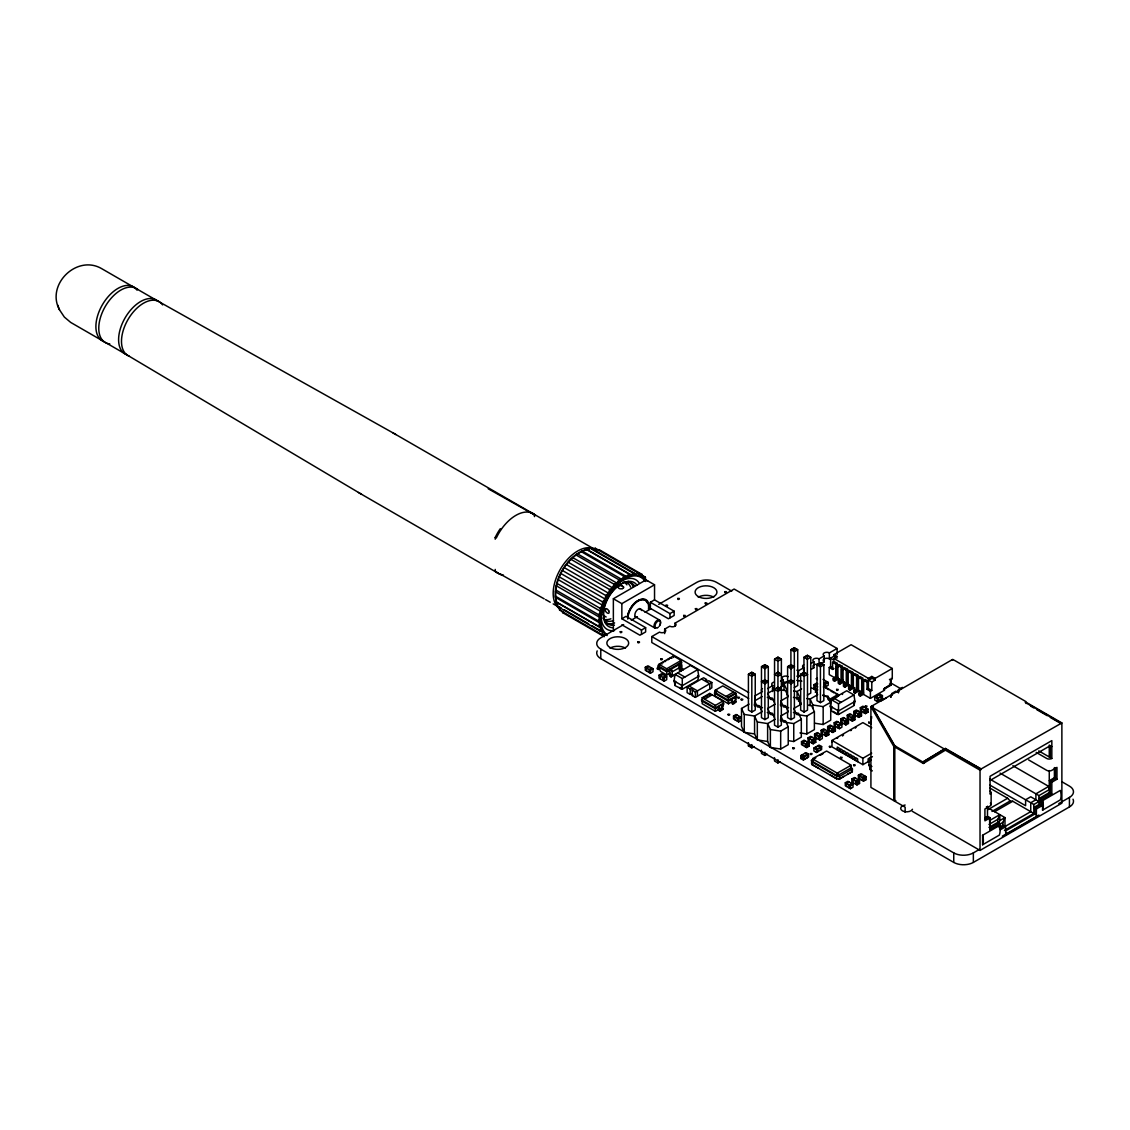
<?xml version="1.0" encoding="UTF-8"?>
<svg xmlns="http://www.w3.org/2000/svg" width="1130" height="1130" viewBox="0 0 1130 1130"><rect width="100%" height="100%" fill="white"/><g stroke="black" fill="none" stroke-linecap="round" stroke-linejoin="round"><path stroke-width="1.5" d="M605.087 634.848L602.587 634.891L602.417 631.783L600.214 631.133L600.595 627.729L556.341 602.177C552.217 581.117 566.511 556.327 586.823 549.364L631.077 574.916L633.831 572.896L635.512 574.478L638.281 573.065L639.495 575.255L642.179 574.506L642.885 577.204L645.385 577.162L645.541 580.269L647.758 580.933M751.817 674.257L751.817 672.293L755.236 674.257L755.236 710.078L751.817 712.041L748.413 710.078L748.413 674.257L751.817 672.293M764.883 666.7L764.897 664.751L768.301 666.714L768.287 717.635L764.883 719.598L761.465 717.635L761.479 666.714L764.897 664.751M764.883 679.85L761.465 681.814L764.883 683.791L768.287 681.814L764.883 679.85L764.883 719.598M777.963 657.194L774.559 659.171L774.516 725.192L777.934 727.155L781.338 725.192L781.381 659.171L777.963 657.194L777.963 674.78M777.949 674.257L777.949 672.308L781.367 674.271L777.949 676.234L777.92 689.371M777.934 687.407L774.516 689.371L777.934 691.348L781.338 689.371L777.934 687.407L777.934 727.155M791.014 666.714L791.028 664.751L794.432 666.728L791.028 668.692L787.61 666.728L787.596 717.635L791 719.612L794.418 717.635L794.305 647.758L797.724 649.736L797.724 685.543L794.305 687.52M791 679.865L787.596 681.828L791 683.791L794.418 681.828L791 679.865L791 719.612M804.08 672.308L804.08 712.055L807.484 710.092L807.484 674.285L804.08 672.308L800.662 674.285L800.662 710.092L804.08 712.055M807.357 657.279L807.371 655.315L810.775 657.293L810.775 693.1L807.371 695.077M820.422 662.872L820.422 702.634L823.827 700.657L823.827 664.85L820.422 662.872L817.004 664.85L817.004 700.657L820.422 702.634M600.595 627.729L598.745 626.401L599.649 622.842L598.25 620.893L599.649 617.305L598.745 614.805L600.595 611.344L600.214 608.378L602.417 605.172L602.587 601.88L605.087 599.027L605.793 595.524L608.477 593.165L609.692 589.577L612.46 587.784L614.141 584.267L616.881 583.108L618.957 579.789L621.585 579.323L623.986 576.314L626.387 576.554L629 573.984L631.077 574.916M719.231 709.937L719.231 708.157A1.455 0.848 60 0 0 718.341 706.617L718.539 709.979L719.754 711.293L722.833 709.499L722.48 708.411M722.324 708.157L722.324 706.504A1.455 0.848 60 0 0 721.434 704.838L721.364 705.685M735.559 700.854L735.913 701.956C728.864 709.174 734.345 695.007 728.455 701.221L714.556 693.199L715.248 690.218L722.79 685.868L735.997 693.495L735.997 699.428M735.39 700.614L735.39 698.834A1.455 0.848 60 0 0 734.5 697.295L734.627 698.538M658.225 668.466L658.225 665.443A1.822 1.045 60 0 1 659.341 664.807L659.482 664.878M660.273 664.412L660.287 664.256A1.822 1.045 60 0 1 661.403 663.621L662.081 664.002M663.112 662.773L663.126 662.618A1.822 1.045 60 0 1 663.903 661.898M665.175 661.587L665.175 661.431A1.822 1.045 60 0 1 666.121 660.739M668 659.962L668.014 659.793A1.822 1.045 60 0 1 669.115 659.157L669.257 659.228M715.841 691.108L715.841 692.775M635.512 574.478L591.258 548.926L595.312 548.262L595.242 549.703L599.211 549.703L642.179 574.506M675.076 685.077L674.045 680.924L675.076 674.384L690.515 665.471L697.719 669.624L698.75 676.164L697.719 680.331L682.28 689.244L679.3 687.52M831.821 706.504L831.299 710.954L830.268 706.208L831.299 699.668L846.737 690.755L853.941 694.908L854.972 701.448L853.941 705.614L838.502 714.527L833.05 711.377M870.383 766.38L870.383 769.163L868.829 764.699L869.86 758.159L872.431 756.676M891.415 695.402L891.768 693.523L895.892 691.15M898.082 691.56L898.082 692.45L898.308 689.752L902.432 687.379M723.61 704.004L722.918 706.985L715.375 711.335L702.168 703.707L702.168 697.775L709.711 693.41L722.918 701.038L723.61 704.004L721.039 705.501M669.567 673.339L666.714 674.991L660.542 671.432L658.479 666.079L658.974 664.299L673.409 655.965L681.15 660.429L681.644 663.112L670.316 669.638L670.316 668.748L670.994 669.158A1.822 1.045 60 0 1 672.11 671.079L672.124 674.116M815.352 692.408L815.846 690.628M812.851 758.541L812.88 758.979A1.653 0.961 0 0 0 813.233 759.275L836.807 772.892A1.667 0.961 0 0 0 837.316 773.09L851.045 765.278A1.653 0.961 0 0 0 850.636 764.897L827.075 751.295A1.667 0.961 0 0 0 826.553 751.083L812.894 758.484L812.88 761.578A1.653 0.961 0 0 0 813.233 761.874L836.807 775.477A1.667 0.961 0 0 0 837.316 775.688L851.074 767.948A1.653 0.961 0 0 0 850.636 767.496L850.636 764.897M627.899 614.296C630.017 607.29 636.006 598.151 644.383 599.705M598.886 550.677L599.211 549.703M998.468 823.728L999.824 820.564L999.824 814.645L989.838 820.408M988.962 827.428L997.79 822.343L997.79 819.363L999.824 814.645M999.075 827.541L1002.932 825.31L1002.932 822.343L1004.98 817.612L986.377 806.877M833.163 678.819C836.059 674.751 840.212 677.153 834.562 679.624L833.163 678.819L833.163 680.43L834.562 681.235L839.039 678.65M838.305 681.786C841.2 677.732 845.353 680.119 839.703 682.591L838.305 681.786L838.305 683.396L839.703 684.201L844.181 681.616M843.46 684.766C846.356 680.698 850.509 683.099 844.845 685.571L843.46 684.766L843.46 686.376L844.845 687.181L849.336 684.582M848.602 687.732C851.497 683.664 855.65 686.065 850 688.537L848.602 687.732L848.602 689.342L850 690.148L854.478 687.563M855.806 689.512C859.506 685.543 857.882 692.619 853.743 692.309L853.743 690.698L855.806 689.512L857.204 690.317M858.899 693.679C861.795 689.611 865.947 692.012 860.283 694.484L858.899 693.679L858.899 695.289L860.283 696.094L863.377 694.314L863.377 691.97L861.978 691.165M604.31 636.699L562.825 612.743L563.503 611.966M842.5 693.58L842.5 694.47M832.033 741.125L832.033 742.029M836.977 738.384L837.754 737.932M556.341 602.177C556.341 605.991 558.856 606.528 559.618 610.087L560.212 609.663M815.789 757.877L811.439 760.377A2.768 1.596 0 0 1 812.032 760.773L811.905 764.516L836.709 778.838L836.709 776.239L838.7 776.169A2.768 1.596 0 0 1 839.378 776.522L852.444 768.979A2.768 1.596 0 0 1 851.851 768.584C851.144 764.643 852.077 776.635 852.444 768.979M836.709 778.838L839.378 779.107L852.444 771.564M945.443 748.441L922.885 762.03L945.443 748.441L981.066 768.993L1061.875 722.946L1061.875 803.176L980.035 850.424L912.348 811.34M895.822 746.407L894.805 747.001L923.323 763.47L946.389 749.571L981.066 768.993M613.364 631.331L613.364 598.745L646.049 579.874M613.364 598.745L621.853 603.646L654.538 584.775L654.538 599.875L674.158 611.189L674.158 615.469L668.437 618.774L650.372 608.35L650.372 602.276L654.538 599.875M621.853 603.646L621.853 618.746L626.034 616.33L645.64 627.659L645.64 631.938L639.919 635.23L621.853 624.805M623.647 624.593L600.779 637.8A13.871 8.009 0 0 0 600.779 649.114L600.779 658.62L953.748 862.416A13.871 8.009 0 0 0 973.354 862.416L1069.432 806.933A13.871 8.009 0 0 0 1073.034 799.207M631.275 620.186L637.377 616.655M645.004 612.262L651.106 608.731M658.734 604.338L696.857 582.317A13.871 8.009 0 0 1 716.462 582.317L731.746 591.145M621.853 618.746L641.473 630.06L645.64 627.659M650.372 602.276L669.977 613.604L674.158 611.189M748.682 698.453L651.798 642.518L651.798 636.571L659.525 632.122A3.644 2.105 0 0 0 664.666 632.122A3.644 2.105 0 0 0 664.666 629.142L669.808 626.175A3.644 2.105 0 0 0 674.963 626.175L674.963 623.195L734.147 589.027L837.09 648.465L837.09 654.397M645.287 667.293L647.857 665.81L652.999 668.776L652.999 671.743L650.428 673.24L645.287 670.26L645.287 667.293L650.428 670.26L652.999 668.776M649.143 666.545L646.572 668.028L646.572 671.008M651.713 668.028L649.143 669.525L649.143 672.491M659.369 665.725L658.536 669.539L657.194 668.904L658.225 667.42M658.974 664.299L666.714 668.762L681.15 660.429M659.002 675.217L661.587 673.734L666.728 676.701L666.728 679.667L664.158 681.164L659.002 678.184L659.002 675.217L664.158 678.184L666.728 676.701M681.644 662.208L666.714 670.839L658.479 666.079M672.223 674.313L673.141 675.74L671.093 676.927C667.731 676.234 670.867 671.926 668.254 670.839L666.714 671.729L658.479 666.968M662.872 674.469L660.301 675.952L660.301 678.932M672.435 671.686L679.582 667.562M665.443 675.952L662.872 677.449L662.872 680.415M670.217 675.528L673.141 674.85M679.992 669.878L682.93 669.2L682.93 670.09L681.249 668.593L680.811 664.454M675.599 681.221L675.076 685.67L681.771 688.947M675.076 674.384L682.28 678.537L697.719 669.624M681.771 684.78L681.249 689.244M687.125 687.28L703.595 677.774L706.674 679.554A1.455 0.848 0 0 0 706.674 680.74A1.455 0.848 0 0 0 708.736 680.74L711.829 682.52L711.829 687.873L695.36 697.38L692.266 695.6L692.266 690.246A1.455 0.848 0 0 0 692.266 689.06A1.455 0.848 0 0 0 690.204 689.06L687.125 687.28L687.125 692.634L690.204 694.413A1.455 0.848 0 0 1 692.266 694.413A1.455 0.848 0 0 1 692.266 695.6M692.266 690.246L695.36 692.04L711.829 682.52M702.832 698.156L710.389 693.792M704.626 699.188L712.168 694.837M794.305 647.758L790.901 649.736L790.901 666.785M725.997 696.433L733.54 692.068M727.777 697.464L735.333 693.1M702.168 697.775L715.375 705.388L722.918 701.038M715.248 690.218L728.455 697.846L735.997 693.495M723.61 703.114L715.375 707.874L701.476 699.851M736.689 695.572L728.455 700.318L714.556 692.295M774.544 674.271L777.949 672.59L777.949 676.234L774.544 674.271L777.949 672.308M791.028 664.751L787.61 666.728L791.014 665.047L794.432 666.728M807.371 655.315L803.953 657.293L803.953 674.342M719.499 706.391L715.375 708.764L701.476 700.741M732.565 698.834L736.689 696.461M714.556 693.199L715.248 696.165L728.455 703.792L731.463 702.041M719.231 709.838L722.324 708.044M735.404 700.501L732.311 702.281L732.297 700.614A1.455 0.848 60 0 0 731.421 699.075L731.025 699.724M719.386 710.191L722.833 708.609M732.424 702.606L735.913 701.066M767.609 688.58L772.751 685.599A3.644 2.105 0 0 1 774.375 682.082M780.463 681.15L783.048 679.653A3.644 2.105 0 0 1 783.048 676.686A3.644 2.105 0 0 1 788.189 676.686M796.848 670.203A3.644 2.105 0 0 1 798.486 670.74L803.628 667.774A3.644 2.105 0 0 1 803.628 664.807M811.354 663.31L813.925 661.827A3.644 2.105 0 0 1 813.925 658.861A3.644 2.105 0 0 1 819.066 658.861L824.222 655.88A3.644 2.105 0 0 1 824.222 652.914A3.644 2.105 0 0 1 829.364 652.914L837.09 648.465M837.09 658.168L833.997 656.304L833.997 654.595L851.102 644.721L892.276 668.494L892.276 678.904L890.468 679.935L889.437 679.342M780.463 687.082L783.048 685.599L783.048 679.653M796.848 676.15A3.644 2.105 0 0 1 798.486 676.686L802.342 674.455M811.354 669.257L813.925 667.774L813.925 661.827M820.352 664.059L824.222 661.827L824.222 655.88M824.222 661.827A3.644 2.105 0 0 1 824.222 658.861A3.644 2.105 0 0 1 829.364 658.861L834.505 655.894M733.525 715.968L736.096 714.485L741.252 717.451L741.252 720.432L738.667 721.915L733.525 718.948L733.525 715.968L738.667 718.948L741.252 717.451M832.881 667.971L830.621 666.672L830.621 658.253L833.997 660.217L833.997 658.508L837.387 656.544L833.997 654.595M737.381 715.234L734.811 716.717L734.811 719.683M833.997 668.621L832.612 669.426L832.612 662.307L833.997 661.502L837.387 663.451L837.387 666.615M739.952 716.717L737.381 718.2L737.381 721.166M835.988 678.494L829.222 674.596L829.222 667.477L830.621 666.672M832.612 662.307L835.988 664.27L837.387 663.451M836.511 666.107L837.641 665.443L839.039 666.248L837.895 666.912L836.511 666.107L836.511 676.15M840.056 680.839L837.895 679.596L837.895 665.372L839.293 664.567L842.528 666.432L842.528 669.596M837.895 665.372L841.144 667.237L842.528 666.432M817.781 689.851L813.925 687.619L813.925 684.653L816.496 683.17L817.781 683.904L815.21 685.387L815.21 688.368M841.652 679.13L841.652 669.073L842.796 668.423L844.181 669.228M843.051 668.339L846.285 670.203L846.285 684.441L843.051 682.577L843.051 668.339L844.435 667.533L847.684 669.398L847.684 672.562M823.035 679.384L828.177 682.365L828.177 685.331L825.606 686.814L824.321 686.08L824.321 683.099L826.892 681.616M846.285 670.203L847.684 669.398M824.321 683.099L825.606 683.848L828.177 682.365M846.794 672.053L847.938 671.389L849.336 672.195L848.192 672.859L846.794 672.053L846.794 682.096M848.192 671.305L851.427 673.183L851.427 687.407L848.192 685.543L848.192 671.305L849.591 670.5L852.825 672.378L852.825 675.542M837.895 679.596L839.293 678.791M851.427 673.183L852.825 672.378M851.949 685.062L851.949 675.02L853.079 674.37L854.478 675.175M855.495 689.766L853.334 688.509L853.334 674.285L854.732 673.48L857.967 675.345L857.967 678.509M843.051 682.577L844.435 681.771M853.334 674.285L856.582 676.15L857.967 675.345M857.091 677.986L858.235 677.336L859.619 678.141L858.489 678.791L857.091 677.986L857.091 688.043M858.489 677.251L859.888 676.446L863.122 678.311L861.724 679.116L858.489 677.251L858.489 691.489L861.724 693.354M848.192 685.543L849.591 684.738M823.064 694.795L830.282 698.962L838.022 694.484L838.517 696.264M836.977 695.374L837.655 694.992A1.822 1.045 -60 0 1 838.728 695.459M862.247 691.009L862.247 680.966L863.377 680.302L864.775 681.108M884.55 688.114L884.55 690.19L870.397 698.368L863.631 694.456L863.631 680.218L865.029 679.413L868.405 681.376L868.405 688.495L871.795 690.444L871.795 682.026L875.171 680.076L875.171 678.367L892.276 668.494M833.997 658.508L868.405 678.367L871.795 676.418L875.171 678.367M828.742 700.134L830.282 701.024L837.146 697.055M853.334 688.509L854.732 687.704M868.405 678.367L868.405 680.076L871.795 678.127L875.171 680.076M872.205 678.311L870.877 678.735M754.091 746.549L751.817 747.862L748.413 745.885L748.413 742.636M863.631 680.218L867.021 682.181L868.405 681.376M853.743 692.309L855.142 693.114L859.619 690.529M858.489 691.489L859.888 690.684M831.299 699.668L838.502 703.821L853.941 694.908M867.021 682.181L867.021 689.3L868.405 688.495M867.021 689.3L870.397 691.249L871.795 690.444M837.994 710.064L837.994 714.231M767.157 754.106L764.883 755.419L761.465 753.442L761.465 750.193M884.536 688.297L890.468 684.695L890.468 679.935M884.296 688.551L890.737 684.837M883.519 689.484L891.146 685.077L891.146 678.367M874.719 697.083L879.86 694.102L882.431 695.6L882.431 698.566L877.29 701.532L874.719 700.049L874.719 697.083L877.29 698.566L882.431 695.6M801.509 741.633L804.08 740.15L809.221 743.116L809.221 746.097L806.651 747.58L801.509 744.599L801.509 741.633L806.651 744.599L809.221 743.116M808.035 737.862L810.62 736.379L815.761 739.345L815.761 742.311L813.19 743.808L808.035 740.828L808.035 737.862L813.19 740.828L815.761 739.345M814.575 734.09L817.145 732.607L822.301 735.574L822.301 738.54L819.73 740.023L814.575 737.057L814.575 734.09L819.73 737.057L822.301 735.574M821.115 730.319L823.685 728.822L828.841 731.802L828.841 734.768L826.256 736.252L821.115 733.285L821.115 730.319L826.256 733.285L828.841 731.802M827.654 726.534L830.225 725.05L835.367 728.031L835.367 730.997L832.796 732.48L827.654 729.514L827.654 726.534L832.796 729.514L835.367 728.031M834.18 722.762L836.765 721.279L841.907 724.245L841.907 727.226L839.336 728.709L834.18 725.742L834.18 722.762L839.336 725.742L841.907 724.245M840.72 718.991L843.291 717.508L848.446 720.474L848.446 723.454L845.876 724.937L840.72 721.957L840.72 718.991L845.876 721.957L848.446 720.474M847.26 715.219L849.831 713.736L854.986 716.702L854.986 719.669L852.401 721.166L847.26 718.186L847.26 715.219L852.401 718.186L854.986 716.702M853.8 711.448L856.37 709.965L861.512 712.931L861.512 715.897L858.941 717.38L853.8 714.414L853.8 711.448L858.941 714.414L861.512 712.931M860.34 707.677L862.91 706.179L868.052 709.16L868.052 712.126L865.481 713.609L860.34 710.643L860.34 707.677L865.481 710.643L868.052 709.16M805.365 740.885L802.794 742.382L802.794 745.348M811.905 737.113L809.334 738.596L809.334 741.577M818.431 733.342L815.86 734.825L815.86 737.805M824.971 729.57L822.4 731.053L822.4 734.034M831.51 725.799L828.94 727.282L828.94 730.248M838.05 722.028L835.48 723.511L835.48 726.477M844.59 718.242L842.005 719.739L842.005 722.706M851.116 714.471L848.545 715.954L848.545 718.934M857.656 710.699L855.085 712.183L855.085 715.163M864.196 706.928L861.625 708.411L861.625 711.377M807.936 742.382L805.365 743.865L805.365 746.831M814.476 738.596L811.905 740.094L811.905 743.06M821.016 734.825L818.431 736.322L818.431 739.288M827.541 731.053L824.971 732.537L824.971 735.517M834.081 727.282L831.51 728.765L831.51 731.746L834.081 730.248L835.367 730.997M840.621 723.511L838.05 724.994L838.05 727.96M847.161 719.739L844.59 721.223L844.59 724.189M853.687 715.954L851.116 717.451L851.116 720.417M860.227 712.183L857.656 713.666L857.656 716.646M866.767 708.411L864.196 709.894L864.196 712.875M923.323 763.47L924.354 762.877L894.197 745.461L872.374 707.437L873.405 706.843L871.95 705.996L894.805 745.814L894.805 801.212L895.822 800.619L893.774 800.619L870.919 787.426L870.919 706.603L952.76 659.355M881.245 700.854L886.4 697.888M890.694 697.365L890.694 695.882L892.192 695.148M897.234 692.111L898.943 691.362M780.209 761.662L777.934 762.962L774.516 760.999L774.516 757.75M800.845 755.574L806.001 752.608L808.572 754.091L808.572 757.058L803.43 760.024L800.845 758.541L800.845 755.574L803.43 757.058L808.572 754.091M813.925 748.032L819.066 745.051L821.637 746.534L821.637 749.515L816.496 752.481L813.925 750.998L813.925 748.032L816.496 749.515L821.637 746.534M800.845 758.541L802.131 757.806M871.23 759.869L862.882 764.685L832.005 746.859L832.005 740.447L862.882 722.607L871.71 727.706M820.14 755.363L823.035 753.682M811.439 760.377L811.806 762.976M812.173 764.671L818.516 768.174M832.005 740.447L862.882 758.272L871.71 753.173M836.454 778.683L830.366 775.01M893.774 800.619L893.774 746.407L894.805 745.814M843.799 776.324L839.562 779.008M847.797 774.022L852.26 771.677M870.383 764.996L869.86 769.459L872.332 770.886M845.297 782.765L847.867 781.282L853.023 784.248L853.023 787.229L850.452 788.712L845.297 785.745L845.297 782.765L850.452 785.745L853.023 784.248M851.836 778.994L854.407 777.511L859.549 780.477L859.549 783.457L856.978 784.94L851.836 781.96L851.836 778.994L856.978 781.96L859.549 780.477M858.376 775.222L860.947 773.739L866.088 776.706L866.088 779.672L863.518 781.169L858.376 778.189L858.376 775.222L863.518 778.189L866.088 776.706M849.153 782.031L846.582 783.514L846.582 786.48M855.692 778.245L853.122 779.742L853.122 782.709M862.232 774.474L859.662 775.971L859.662 778.937M851.738 783.514L849.153 784.997L849.153 787.963M858.263 779.742L855.692 781.226L855.692 784.192M864.803 775.971L862.232 777.454L862.232 780.42M946.389 749.571L945.358 750.165L980.035 770.18L981.066 769.587M1026.153 703.51L1027.184 702.917L1061.875 722.946M990.035 780.463L1050.293 745.673L1050.293 757.552M987.874 809.659L1007.593 798.274L1010.163 800.958L1012.734 801.255L1036.394 814.914M991.971 811.453L1010.163 800.958M994.541 811.75L1012.734 801.255M984.922 817.88L987.493 816.397L990.064 817.88L990.064 829.773L1002.932 822.343M1056.974 779.248L1054.403 777.765L1049.262 780.731L1051.832 782.228L1056.974 779.248L1056.974 767.369L1051.832 770.335A3.644 2.105 0 0 1 1046.691 770.335L1028.667 759.939M984.668 819.222L988.524 816.99M990.064 817.88L984.922 820.846L984.922 808.967L990.064 806.001A3.644 2.105 0 0 0 990.389 803.232M1050.293 790.251L1049.262 789.644L1048.739 786.409L1035.899 793.825L1035.899 799.772L1030.744 802.738L989.88 779.135M988.962 824.462L997.79 819.363M1000.036 773.118L1038.964 795.591L1049.262 789.644M1051.832 794.108L1049.262 792.624L1038.964 798.571L1041.535 800.054L1051.832 794.108L1051.832 782.228M989.993 828.022L998.821 822.937M999.824 820.564L1004.98 817.612L1004.98 826.538L1030.744 811.651L1030.744 802.738L1033.823 804.503L1038.964 801.537M982.606 835.268L999.33 825.606A16.074 9.28 60 0 1 999.33 835.112L982.606 844.774L982.606 835.268A16.074 9.28 60 0 1 982.606 844.774M1042.566 800.647L1060.321 790.393A16.074 9.28 60 0 1 1060.321 799.899L1042.566 810.154A16.074 9.28 60 0 0 1042.566 800.647L1042.566 810.154M1041.535 806.001L1038.964 804.503L1033.823 807.484L1036.394 808.967L1041.535 806.001L1041.535 800.054M1000.106 828.135L1003.963 825.903M1005.714 832.626L1005.516 826.793L1000.361 829.773L1000.361 823.827L997.79 822.343M1004.415 830.409L1033.823 813.416L1033.823 804.503M1005.432 831.002L1034.854 814.024L1034.854 808.077L1039.995 805.097L1039.995 799.164L1050.293 793.218L1050.293 781.324L1055.434 778.358L1055.434 768.174M600.779 649.114L953.748 852.896A13.871 8.009 0 0 0 973.354 852.896L979.456 849.379M1002.324 836.172L1038.936 815.041M1058.768 803.585L1069.432 797.427A13.871 8.009 0 0 0 1069.432 786.113L1061.805 781.692M780.336 720.036L785.491 720.841L788.231 726.788L788.231 744.698L780.675 749.049L770.378 747.438L767.623 741.492L757.326 739.882L754.572 733.935L744.26 732.325L741.52 726.378L741.52 708.468L749.077 704.117M762.143 696.574L754.586 700.925L757.34 706.872L762.496 707.677M775.222 689.032L767.666 693.382L770.406 699.329L773.852 699.866M784.008 690.458L784.008 683.947L788.542 681.334M775.208 704.131L767.651 708.482L770.392 714.428L773.824 714.965M801.594 688.89L797.06 691.504L793.627 690.967M775.18 719.231L767.623 723.581L757.326 721.985L754.572 716.025L744.26 714.428L741.52 708.468M767.623 741.492L767.623 723.581L770.378 729.542L780.675 731.138L788.231 726.788M780.35 704.936L785.505 705.727L788.26 711.688L780.703 716.039L783.443 721.985L793.754 723.596L801.311 719.245L798.557 713.284L793.415 712.493M793.43 697.38L798.585 698.185L801.325 704.131L793.769 708.496L796.523 714.443L806.82 716.053L814.377 711.688L811.637 705.741L808.204 705.205M806.679 698.524L810.111 699.06L812.866 705.007L823.163 706.617L830.72 702.267L827.979 696.306L822.824 695.501M788.599 740.701L793.754 741.506L801.311 737.141L801.311 719.245M799.955 732.89L806.82 733.949L814.377 729.599L814.377 711.688M814.575 723.186L823.163 724.514L830.72 720.163L830.72 702.267M825.677 688.227L825.818 688.156A1.822 1.045 -60 0 1 826.92 688.806M827.725 689.413L827.88 689.342A1.822 1.045 -60 0 1 828.954 689.823M794.305 648.055L790.901 649.736L794.305 651.699L797.724 649.736L794.305 648.055L794.305 649.722M764.883 665.033L761.479 666.714L764.897 668.678L768.301 666.714L764.883 665.033L764.897 680.627M751.817 672.576L748.413 674.257L751.817 676.234L755.236 674.257L751.817 672.576L751.817 712.041M807.357 655.612L803.953 657.293L807.371 659.256L810.775 657.293L807.357 655.612L807.371 674.61M761.465 681.814L764.869 680.133L768.287 681.814M787.596 681.828L791 680.147L794.418 681.828M774.516 689.371L777.92 687.69L781.338 689.371M811.905 764.516L811.439 762.976M622.489 588.546L623.237 588.123A2.472 1.285 -3 0 0 623.576 587.727A2.684 1.398 2.8 0 0 623.506 587.063M871.753 716.801L870.962 717.253L871.753 718.044M856.06 727.367L855.283 728.158M850.339 730.559L851.413 730.39M586.823 549.364L590.863 548.078L633.831 572.896M817.414 678.311L816.058 678.763L817.414 679.54M843.559 734.924L842.5 735.983M796.721 680.387L801.862 681.192M811.481 688.212L814.928 688.749L817.668 694.71L810.111 699.06L810.111 705.572M780.378 689.823L785.52 690.628L788.274 696.589L780.717 700.939L783.471 706.886L788.613 707.691M767.298 697.38L772.454 698.171L774.516 702.634M754.233 704.922L759.374 705.727L762.128 711.674L754.572 716.025L754.572 733.935M767.284 712.479L772.44 713.284L774.502 717.748M748.413 745.885L751.803 746.775L751.817 747.862L751.817 744.599M777.949 672.59L781.367 674.271M716.844 690.656L716.731 690.6A1.455 0.848 60 0 0 715.869 690.967M658.07 668.508L657.194 668.014M706.744 696.363L706.857 696.419A1.455 0.848 60 0 0 705.925 696.617M529.433 511.932A34.578 19.959 -60 0 1 534.448 514.828L535.465 515.421A34.578 19.959 -60 0 0 496.254 538.064L495.223 537.47A34.578 19.959 -60 0 1 500.237 528.798L501.268 529.391M157.677 300.976L392.873 432.818L532.936 513.585M495.223 569.421L495.223 571.187A34.578 19.959 -60 0 0 500.237 574.082L544.18 598.829M545.55 599.592L550.239 602.234M553.177 603.9L556.313 605.652M951.728 659.948L954.2 660.188L1026.252 701.787L1025.221 702.38L1060.844 722.946M1030.687 706.123L1033.696 707.86M1036.719 709.612L1047.27 715.7M1050.278 717.437L1060.844 723.539M1051.832 746.563L1049.262 745.08L1049.262 756.959M1038.753 750.899L1051.832 758.456L1051.832 740.616L990.064 776.282L990.064 794.108A3.644 2.105 0 0 0 990.064 791.141M1036.182 752.382L1046.691 758.456A3.644 2.105 0 0 0 1051.832 758.456M890.666 682.887L901.359 689.06M889.437 684.102L891.146 685.077M868.405 680.076L871.795 682.026M1012.876 765.702L1048.739 786.409M841.652 669.073L843.051 669.878M851.949 675.02L853.334 675.825M862.247 680.966L863.631 681.771M878.575 694.851L881.146 696.334L881.146 699.315M829.222 667.477L832.612 669.426M876.004 696.334L878.575 697.817L878.575 700.798M836.242 676.305L837.641 677.11L837.641 679.455M841.398 679.271L842.796 680.076L842.796 682.421M846.54 682.238L847.938 683.043L847.938 685.387M851.695 685.218L853.079 686.023L853.079 688.368M856.837 688.184L858.235 688.989L858.235 691.334M835.225 677.633L836.61 678.438M840.367 680.599L841.765 681.404M845.508 683.579L846.907 684.385M850.664 686.546L852.048 687.351M860.947 692.492L862.345 693.297M853.743 690.698L855.142 691.504L855.142 693.114M1039.995 802.131L1030.744 796.791L1025.602 799.772L1025.602 805.704L989.852 785.067M872.374 707.437L944.412 749.035M595.312 548.262L645.385 577.162M392.873 432.818L395.881 434.57M535.465 515.421L488.202 488.767M644.792 579.224L654.538 584.775M586.032 549.18L629 573.984M838.022 694.484L823.586 686.15L823.586 687.647M866.767 711.377L868.052 712.126M582.12 551.002L626.387 576.554M813.925 684.653L817.781 686.885M581.018 551.511L623.986 576.314M989.767 787.991L1007.593 798.274M833.869 698.185L841.073 702.337M860.227 715.163L861.512 715.897M813.826 689.173L815.111 689.907M577.331 553.771L621.585 579.323M576.003 554.971L618.957 579.789M853.687 718.934L854.986 719.669M830.268 706.208L838.502 710.954L854.972 701.448L853.941 700.854L853.941 705.021M572.628 557.556L616.881 583.108M571.173 559.449L614.141 584.267M831.299 710.954L837.471 714.527M847.161 722.706L848.446 723.454M568.206 562.232L612.46 587.784M566.723 564.774L609.692 589.577M639.524 608.533L659.793 620.229M564.223 567.613L608.477 593.165M562.825 570.721L605.793 595.524M1002.932 825.31L1005.516 826.793M560.833 573.475L605.087 599.027M634.919 616.5L654.793 627.983M559.618 577.063L602.587 601.88M827.541 734.034L828.841 734.768M558.164 579.619L602.417 605.172M651.798 636.571L748.682 692.506M557.245 583.574L600.214 608.378M868.829 764.699L871.922 766.479M556.341 585.792L600.595 611.344M555.776 590.001L598.745 614.805M671.856 658.352L671.178 657.971A1.822 1.045 60 0 0 670.161 658.282M555.395 591.753L599.649 617.305M814.476 741.577L815.761 742.311M697.719 675.571L698.75 676.164L682.28 685.67L674.045 680.924M817.781 745.8L820.352 747.283L820.352 750.249M701.532 678.961L709.767 683.721L709.767 689.06M682.054 668.692L682.93 669.2M555.282 596.075L598.25 620.893M555.395 597.29L599.649 622.842M815.21 747.283L817.781 748.766L817.781 751.747M735.913 701.956L735.037 701.292M734.359 702.846L733.61 702.323M807.936 745.348L809.221 746.097M864.803 778.937L866.088 779.672M555.776 601.598L598.745 626.401M677.647 672.901L684.851 677.054M558.164 606.231L561.215 607.997M564.28 609.762L588.688 623.859M591.739 625.61L602.417 631.783M557.245 606.316L600.214 631.133M894.805 801.212L905.144 807.187L905.144 812.357M495.223 571.187L496.254 571.78A34.578 19.959 -60 0 0 503.429 575.085M500.237 574.082L501.268 574.676M126.645 354.721L361.445 494.22M559.618 610.087L602.587 634.891M673.141 675.74L671.799 674.822M858.263 782.709L859.549 783.457M689.173 686.094L697.408 690.84L697.408 696.193M804.715 753.343L807.286 754.826L807.286 757.806M802.131 754.826L804.715 756.323L804.715 759.289M722.833 709.499L721.519 705.925M811.905 761.931L836.709 776.239M721.293 710.389L720.53 709.866M532.287 513.218L593.335 548.559A34.578 19.959 -60 0 0 560.339 569.28A34.578 19.959 -60 0 0 558.898 608.223M358.422 492.482L498.401 573.404M670.825 669.935L671.333 670.669M645.682 600.454L647.476 603.01M561.78 610.963L562.825 612.743M870.919 706.603L893.774 746.407M59.48 309.775L64.368 317.092L70.71 322.431L126.475 354.622A31.16 17.981 -60 0 1 125.049 317.968A31.16 17.981 -60 0 1 157.508 300.877L101.742 268.686C76.967 254.095 45.737 284.605 59.48 309.775L57.658 304.987M784.008 683.947L786.748 689.893L786.748 694.781M605.284 610.398L605.284 609.536A2.472 1.568 55.7 0 1 605.638 608.929A2.641 1.667 57.6 0 1 606.061 608.703M833.884 692.973L833.869 692.817A1.822 1.045 -60 0 0 832.923 692.111M831.821 691.786L831.821 691.616A1.822 1.045 -60 0 0 830.705 690.981M681.899 668.423L681.884 665.429A1.822 1.045 60 0 0 680.783 663.508L680.091 663.112L680.091 664.002M679.836 669.61L679.822 666.615A1.822 1.045 60 0 0 678.72 664.694L678.042 664.299L678.042 665.189C680.656 666.276 677.506 670.584 680.867 671.277L680.867 670.387M670.062 675.316L670.062 672.435A1.822 1.045 60 0 0 668.946 670.344L668.254 669.935L668.254 670.839M989.428 817.513L990.064 829.773M777.906 761.888L777.934 762.962L777.934 759.713M764.855 754.332L764.883 755.419L764.883 752.156M791.014 665.047L791.028 680.627M1069.432 797.427L1069.432 806.933M1054.403 767.581L1054.403 777.765M1049.262 770.547L1049.262 792.624M1038.964 795.591L1038.964 804.503M1036.394 808.967L1036.394 816.99L1005.714 834.703L1005.714 832.316M991.137 792.624L991.137 804.503M987.493 806.213L987.493 816.397M980.035 770.18L980.035 850.424M973.354 852.896L973.354 862.416M953.748 852.896L953.748 862.416M898.52 691.362L898.52 692.845M890.821 695.812L890.821 697.295M877.29 698.566L877.29 701.532M871.795 676.418L871.795 678.198M871.23 717.79L871.23 724.217M870.397 691.249L870.397 698.368M869.987 760.589L869.987 757.736L868.137 758.809L868.137 761.662M865.481 710.643L865.481 713.609M863.518 778.189L863.518 781.169M862.882 758.272L862.882 764.685M861.724 679.116L861.724 691.009M860.283 694.484L860.283 696.094M858.941 714.414L858.941 717.38M857.642 761.662L857.642 758.809L855.777 757.736L855.777 760.589M856.978 781.96L856.978 784.94M856.582 676.15L856.582 690.388M854.548 759.869L854.548 757.015L852.698 755.956L852.698 758.809M852.401 718.186L852.401 721.166M851.455 758.089L851.455 755.236L849.605 754.162L849.605 757.015M850.904 765.759L850.904 768.344M850.452 785.745L850.452 788.712M850 688.537L850 690.148M848.376 756.309L848.376 753.456L846.525 752.382L846.525 755.236M845.876 721.957L845.876 724.937M845.282 754.529L845.282 751.676L843.432 750.602L843.432 753.456M844.845 685.571L844.845 687.181M842.189 752.735L842.189 749.882L840.339 748.823L840.339 751.676M841.144 667.237L841.144 681.475M839.703 682.591L839.703 684.201M839.336 725.742L839.336 728.709M839.378 776.522L839.378 779.107M839.11 750.956L839.11 748.102L837.259 747.043L837.259 749.882M838.502 703.821L838.502 714.527M838.291 773.047L838.291 775.632M836.807 772.892L836.807 775.477M835.988 664.27L835.988 676.912M834.562 679.624L834.562 681.235M832.796 729.514L832.796 732.48M830.282 698.962L830.282 701.024M829.364 652.914L829.364 658.861M827.979 696.306L827.979 699.555M826.256 733.285L826.256 736.252M825.606 683.848L825.606 686.814M823.163 706.617L823.163 724.514M819.73 737.057L819.73 740.023M819.066 658.861L819.066 664.807A3.644 2.105 0 0 0 812.978 665.74M816.496 749.515L816.496 752.481M813.19 740.828L813.19 743.808M813.233 759.275L813.233 761.874M812.866 705.007L812.866 708.27M806.82 716.053L806.82 733.949M806.651 744.599L806.651 747.58M803.628 667.774L803.628 673.72M803.43 757.058L803.43 760.024M799.814 703.962L799.814 697.45L797.06 691.504L797.06 699.639M798.486 670.74L798.486 676.686M798.585 698.185L798.585 701.433M793.754 723.596L793.754 741.506M780.717 702.563L780.717 705.812M780.703 717.663L780.703 720.926M780.675 731.138L780.675 749.049M772.751 685.599L772.751 691.546M770.378 729.542L770.378 747.438M757.326 721.985L757.326 739.882M754.741 700.459L754.741 696.009L762.453 691.546A3.644 2.105 0 0 1 762.453 688.58M754.586 702.549L754.586 705.812M744.26 714.428L744.26 732.325M738.667 718.948L738.667 721.915M732.819 702.846L732.819 703.736M728.455 697.846L728.455 703.792M719.754 710.389L719.754 711.293M715.375 705.388L715.375 711.335M709.711 693.41L709.711 695.091M702.253 700.303L702.253 701.193M695.36 692.04L695.36 697.38M690.204 689.06L690.204 694.413M682.28 678.537L682.28 689.244M673.409 655.965L673.409 657.462M671.093 676.037L671.093 676.927M669.977 613.604L669.977 617.884M666.714 668.762L666.714 674.991M664.666 629.142L664.666 633.605M664.158 678.184L664.158 681.164M650.428 670.26L650.428 673.24M641.473 630.06L641.473 634.34M534.448 514.828L534.448 516.594M495.223 537.47L495.223 539.236M912.489 809.264A6.017 3.475 0 0 1 902.432 810.832A6.017 3.475 0 0 1 905.13 805.012M600.779 658.62A13.871 8.009 0 0 1 597.177 650.894M698.284 597.177A10.919 6.3 0 0 1 713.736 597.177M610.045 648.126A10.919 6.3 0 0 1 625.483 648.126M813.925 667.774A3.644 2.105 0 0 1 812.978 666.827M783.048 685.599A3.644 2.105 0 0 1 782.469 685.161M782.469 683.071A3.644 2.105 0 0 1 788.189 682.633M772.171 689.003A3.644 2.105 0 0 1 774.375 688.029M674.963 623.195A3.644 2.105 0 0 1 674.963 626.175M627.433 617.107A15.467 8.927 -60 0 1 640.103 599.55A15.467 8.927 -60 0 1 648.973 609.056M625.54 583.377A19.464 11.244 -60 0 1 626.91 584.846M606.146 616.966A19.464 11.244 -60 0 1 603.067 614.522M622.164 586.046A2.995 1.483 6.2 0 1 622.771 586.329L623.11 586.541A2.924 1.511 5.3 0 1 623.548 587.063M621.98 585.905A2.726 1.596 4.5 0 0 620.653 585.665A2.5 1.568 5.3 0 0 619.409 585.905L618.675 586.343A2.655 1.695 -5.1 0 0 618.477 587.939A2.924 1.907 -7.7 0 0 619.508 588.631A3.009 1.935 -6.5 0 0 619.989 588.744A2.853 1.794 -5.8 0 0 620.483 588.829A2.712 1.653 -5 0 0 621.26 588.871L621.514 588.801A2.472 1.328 -4.6 0 0 622.517 588.575M608.816 610.765A2.528 1.328 64.9 0 1 608.985 611.245A2.415 1.215 65.8 0 1 609.127 612.192A2.444 1.229 65.4 0 1 609.056 612.785A2.655 1.37 56.1 0 1 608.138 613.308A2.896 1.427 53.6 0 1 606.104 611.937A2.557 1.469 55.6 0 1 605.355 610.412M606.076 608.731A2.825 1.554 64.5 0 1 608.632 610.836M610.878 618.788A22.713 13.108 -60 0 1 605.638 619.607M636.529 617.39A4.732 2.726 -60 0 1 635.837 611.711A4.732 2.726 -60 0 1 641.091 609.48M641.346 609.946A4.732 2.726 -60 0 1 641.501 610.511M627.786 619.099A14.732 8.503 -60 0 1 639.114 600.567A14.732 8.503 -60 0 1 648.465 609.24M655.188 628.209A4.619 2.67 -60 0 1 654.793 623.124A4.619 2.67 -60 0 1 659.397 620.003A4.619 2.67 -60 0 1 659.793 625.088M656.869 627.941A3.898 2.246 -60 0 1 655.513 623.986A3.898 2.246 -60 0 1 659.807 621.062A3.898 2.246 -60 0 1 659.186 626.359M658.296 627.263A3.898 2.246 -60 0 1 657.335 627.814M103.762 341.514A31.16 17.981 -60 0 1 103.762 302.543A31.16 17.981 -60 0 1 136.998 290.128M109.794 343.916A31.16 17.981 -60 0 1 103.932 308.914A31.16 17.981 -60 0 1 137.676 289.435M129.357 356.289A31.16 17.981 -60 0 1 129.357 317.318A31.16 17.981 -60 0 1 162.593 304.902M606.4 634.184A33.307 19.224 -60 0 1 610.934 591.809A33.307 19.224 -60 0 1 644.835 580.919M623.873 581.738A21.724 12.543 -60 0 1 630.625 587.134M613.519 620.539A21.724 12.543 -60 0 1 602.883 618.082M628.209 581.357A23.575 13.617 -60 0 1 633.167 586.654M614.607 622.913A23.575 13.617 -60 0 1 604.734 622.023M607.347 598.787A23.575 13.617 -60 0 1 634.552 585.834M614.409 625.173A23.575 13.617 -60 0 1 603.702 609.932M603.9 608.717A23.575 13.617 -60 0 1 606.739 600.016M612.432 627.715A25.425 14.676 -60 0 1 608.703 597.205A25.425 14.676 -60 0 1 636.981 585.185M612.319 588.885A28.66 16.54 -60 0 1 638.973 582.713M614.494 630.54A28.66 16.54 -60 0 1 601.471 612.008M601.697 610.539A28.66 16.54 -60 0 1 602.375 607.545M608.392 594.14A28.66 16.54 -60 0 1 611.288 590.128M607.191 635.54A33.942 19.606 -60 0 1 610.002 591.569A33.942 19.606 -60 0 1 645.625 581.54M557.782 604.31A33.307 19.224 -60 0 1 556.709 602.036M556.271 600.779A33.307 19.224 -60 0 1 562.175 570.353A33.307 19.224 -60 0 1 585.58 550.013M586.88 549.759A33.307 19.224 -60 0 1 589.408 549.561M835.593 693.806A1.822 1.045 -60 0 1 836.709 694.442M620.257 631.684C619.734 634.368 624.24 630.907 620.257 631.684M666.008 605.27C665.499 607.954 670.005 604.494 666.008 605.27M677.774 598.476C677.266 601.16 681.771 597.699 677.774 598.476M637.899 641.868C637.391 644.552 641.897 641.091 637.899 641.868M683.65 615.455C683.142 618.138 687.647 614.678 683.65 615.455M695.416 608.66C694.908 611.344 699.414 607.884 695.416 608.66M705.233 602.996C704.71 605.68 709.216 602.219 705.233 602.996M724.838 591.682C724.33 594.366 728.836 590.905 724.838 591.682M660.782 658.861C660.259 661.544 664.779 658.07 660.782 658.861M737.904 697.351C737.396 700.035 741.902 696.574 737.904 697.351M741.181 699.23C740.659 701.914 745.164 698.453 741.181 699.23M728.101 714.33C727.593 717.013 732.099 713.553 728.101 714.33M836.61 689.427C836.101 692.111 840.607 688.636 836.61 689.427M792.822 747.919C792.299 750.602 796.805 747.142 792.822 747.919M810.464 753.583C809.956 756.267 814.462 752.792 810.464 753.583M865.368 706.024C864.86 708.708 869.366 705.247 865.368 706.024M829.42 746.407C828.912 749.091 833.417 745.63 829.42 746.407M868.645 722.254C868.123 724.937 872.628 721.477 868.645 722.254M840.536 757.354C840.014 760.038 844.52 756.577 840.536 757.354M853.602 764.897C853.094 767.581 857.599 764.12 853.602 764.897M781.381 659.171L777.963 661.135L774.559 659.171L777.963 657.491L781.381 659.171M807.484 674.285L804.08 676.249L800.662 674.285L804.066 672.604L807.484 674.285M823.827 664.85L820.422 666.813L817.004 664.85L820.408 663.169L823.827 664.85M698.284 596.584A10.919 6.3 0 0 0 716.561 593.759A10.919 6.3 0 0 0 703.185 586.046A10.919 6.3 0 0 0 698.284 596.584M610.045 647.532A10.919 6.3 0 0 0 628.308 644.707A10.919 6.3 0 0 0 614.946 636.995A10.919 6.3 0 0 0 610.045 647.532"/></g></svg>
